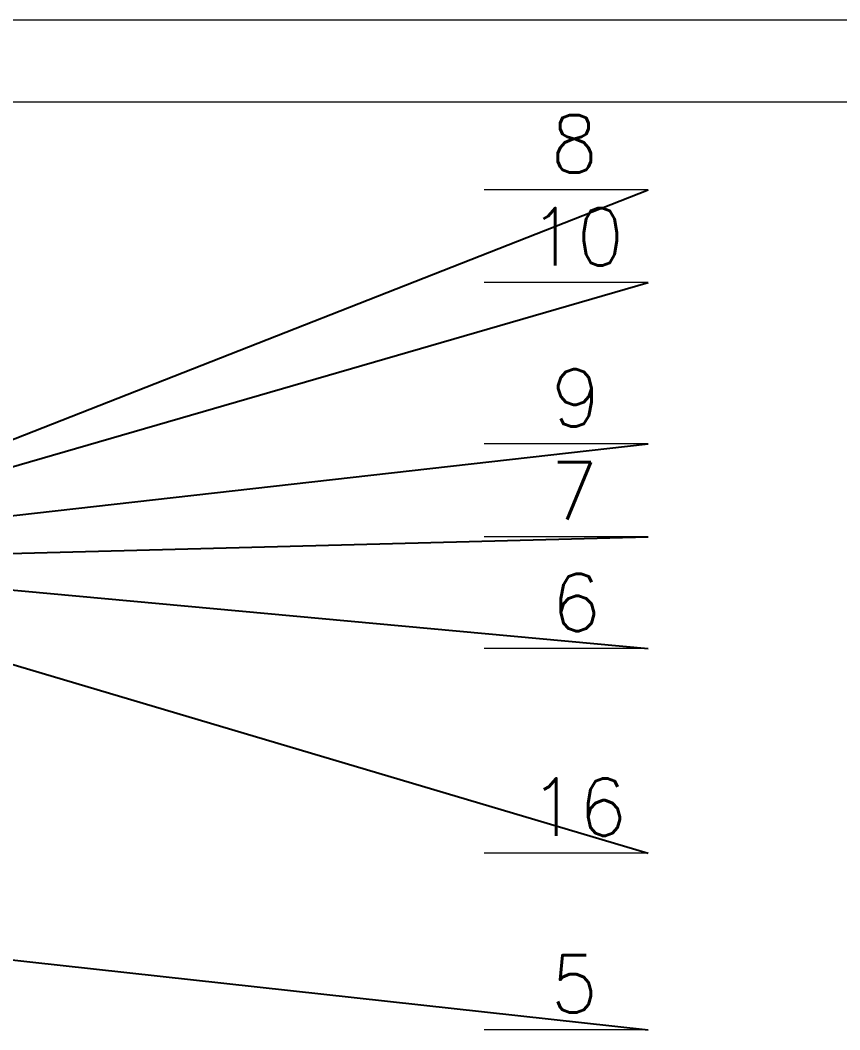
# Model space of a CAD drawing. Header units: millimetres. Extents: x 0 to 420, y 0 to 297.
# Drawn here: x 160 to 210, y 235.4 to 297 of the extents above; entities that cross this region are included whole.
import ezdxf

# ---------------------------------------------------------------- set-up
doc = ezdxf.new("R2010")
doc.units = ezdxf.units.MM
doc.layers.add('170', color=7, linetype='Continuous', true_color=0xffffff)
doc.layers.add('171', color=7, linetype='Continuous', true_color=0xffffff)
doc.styles.add('chinesef_fs', font='simplex.shx', dxfattribs={"bigfont": 'gbcbig.shx'})
doc.dimstyles.get("Standard").update_dxf_attribs({"dimtxt": 0.18, "dimasz": 0.18, "dimexe": 0.18, "dimexo": 0.0625, "dimgap": 0.09, "dimtad": 0, "dimtih": 1, "dimtoh": 1, "dimdec": 4, "dimzin": 0, "dimdsep": 46, "dimtxsty": 'Standard', "dimcen": 0.09, "dimadec": 0, "dimazin": 0, "dimtfac": 1, "dimtdec": 4, "dimtofl": 0, "dimtmove": 0, "dimatfit": 3, "dimfxl": 1, "dimtolj": 1, "dimtzin": 0, "dimarcsym": 0})

# ---------------------------------------------------------------- blocks, each defined once
blk = doc.blocks.new('GROUPED_GEOM13')
at = {"layer": '171', "color": 5, "lineweight": 13}
blk.add_line((198.302, 246.18), (188.302, 246.18), dxfattribs=at)
at = {"layer": '171', "color": 156, "lineweight": 13}
blk.add_line((198.302, 246.18), (198.302, 246.18), dxfattribs=at)
at = {"layer": '171', "color": 5, "linetype": 'Continuous', "lineweight": 13, "insert": (191.054, 247.233), "char_height": 3.5, "attachment_point": 7, "line_spacing_factor": 0.903614, "style": 'chinesef_fs'}
blk.add_mtext('\\W0.9957;16', dxfattribs=at)
blk = doc.blocks.new('GROUPED_GEOM17')
at = {"layer": '171', "color": 5, "lineweight": 13}
blk.add_line((198.302, 280.985), (188.302, 280.985), dxfattribs=at)
at = {"layer": '171', "color": 156, "lineweight": 13}
blk.add_line((198.302, 280.985), (198.302, 280.985), dxfattribs=at)
at = {"layer": '171', "color": 5, "linetype": 'Continuous', "lineweight": 13, "insert": (191.054, 282.038), "char_height": 3.5, "attachment_point": 7, "line_spacing_factor": 0.903614, "style": 'chinesef_fs'}
blk.add_mtext('\\W0.9625;10', dxfattribs=at)
blk = doc.blocks.new('GROUPED_GEOM18')
at = {"layer": '171', "color": 5, "lineweight": 13}
blk.add_line((198.302, 271.148), (188.302, 271.148), dxfattribs=at)
at = {"layer": '171', "color": 156, "lineweight": 13}
blk.add_line((198.302, 271.148), (198.302, 271.148), dxfattribs=at)
at = {"layer": '171', "color": 5, "linetype": 'Continuous', "lineweight": 13, "insert": (192.358, 272.202), "char_height": 3.5, "attachment_point": 7, "line_spacing_factor": 0.903614, "style": 'chinesef_fs'}
blk.add_mtext('\\W1.0349;9', dxfattribs=at)
blk = doc.blocks.new('GROUPED_GEOM19')
at = {"layer": '171', "color": 5, "lineweight": 13}
blk.add_line((198.302, 286.659), (188.302, 286.659), dxfattribs=at)
at = {"layer": '171', "color": 156, "lineweight": 13}
blk.add_line((198.302, 286.659), (198.302, 286.659), dxfattribs=at)
at = {"layer": '171', "color": 5, "linetype": 'Continuous', "lineweight": 13, "insert": (192.358, 287.713), "char_height": 3.5, "attachment_point": 7, "line_spacing_factor": 0.903614, "style": 'chinesef_fs'}
blk.add_mtext('\\W0.9609;8', dxfattribs=at)
blk = doc.blocks.new('GROUPED_GEOM20')
at = {"layer": '171', "color": 5, "lineweight": 13}
blk.add_line((198.302, 265.474), (188.302, 265.474), dxfattribs=at)
at = {"layer": '171', "color": 156, "lineweight": 13}
blk.add_line((198.302, 265.474), (198.302, 265.474), dxfattribs=at)
at = {"layer": '171', "color": 5, "linetype": 'Continuous', "lineweight": 13, "insert": (192.358, 266.527), "char_height": 3.5, "attachment_point": 7, "line_spacing_factor": 0.903614, "style": 'chinesef_fs'}
blk.add_mtext('\\W0.9609;7', dxfattribs=at)
blk = doc.blocks.new('GROUPED_GEOM21')
at = {"layer": '171', "color": 5, "lineweight": 13}
blk.add_line((198.302, 258.664), (188.302, 258.664), dxfattribs=at)
at = {"layer": '171', "color": 156, "lineweight": 13}
blk.add_line((198.302, 258.664), (198.302, 258.664), dxfattribs=at)
at = {"layer": '171', "color": 5, "linetype": 'Continuous', "lineweight": 13, "insert": (192.358, 259.717), "char_height": 3.5, "attachment_point": 7, "line_spacing_factor": 0.903614, "style": 'chinesef_fs'}
blk.add_mtext('\\W1.0349;6', dxfattribs=at)
blk = doc.blocks.new('GROUPED_GEOM22')
at = {"layer": '171', "color": 5, "lineweight": 13}
blk.add_line((198.302, 235.398), (188.302, 235.398), dxfattribs=at)
at = {"layer": '171', "color": 156, "lineweight": 13}
blk.add_line((198.302, 235.398), (198.302, 235.398), dxfattribs=at)
at = {"layer": '171', "color": 5, "linetype": 'Continuous', "lineweight": 13, "insert": (192.358, 236.451), "char_height": 3.5, "attachment_point": 7, "line_spacing_factor": 0.903614, "style": 'chinesef_fs'}
blk.add_mtext('\\W0.9609;5', dxfattribs=at)

msp = doc.modelspace()

# ---------------------------------------------------------------- linework, layer by layer
at = {"layer": '170', "color": 80, "linetype": 'Continuous', "lineweight": 13}
msp.add_line((420, 297), (0, 297), dxfattribs=at)
at = {"layer": '170', "color": 80, "linetype": 'Continuous', "lineweight": 18}
msp.add_line((415, 292), (25, 292), dxfattribs=at)

# ---------------------------------------------------------------- block references
at = {"layer": '171', "color": 5, "linetype": 'Continuous', "lineweight": 13}
for name in ['GROUPED_GEOM19', 'GROUPED_GEOM17', 'GROUPED_GEOM18', 'GROUPED_GEOM20', 'GROUPED_GEOM21', 'GROUPED_GEOM13', 'GROUPED_GEOM22']:
    msp.add_blockref(name, (0, 0), dxfattribs=at)

# ---------------------------------------------------------------- leaders
at = {"layer": '171', "color": 156, "linetype": 'Continuous', "lineweight": 13}
for points in [[(139.75, 263.672), (198.302, 286.659)], [(140.406, 264.213), (198.302, 280.985)], [(140.969, 264.672), (198.302, 271.148)], [(138.875, 263.925), (198.302, 265.474)], [(138.501, 264.172), (198.302, 258.664)], [(145, 261.993), (198.302, 246.18)], [(141.269, 241.663), (198.302, 235.398)]]:
    msp.add_leader(points, dimstyle='Standard', override={"dimasz": 0.3}, dxfattribs=at)

doc.saveas('drawing.dxf')
